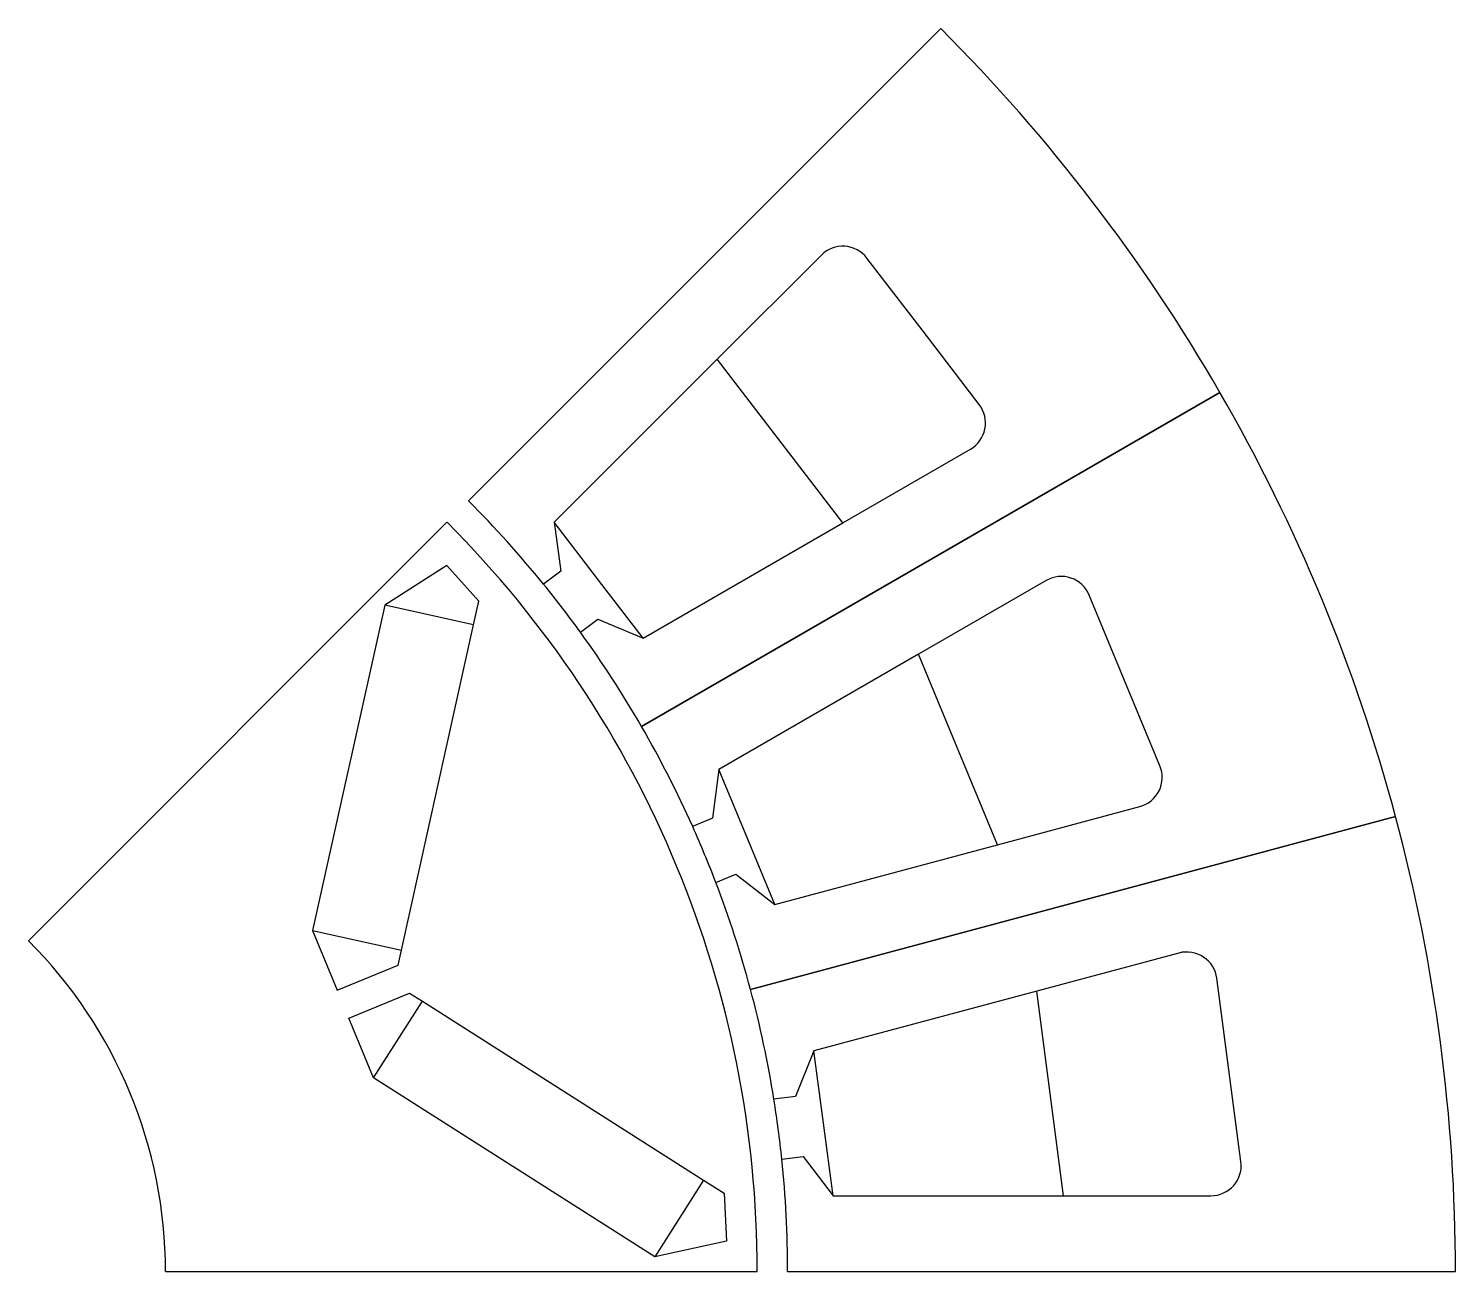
# Model space of a CAD drawing. Extents: x 10.9 to 58, y 0 to 41.
import ezdxf

# ---------------------------------------------------------------- set-up
doc = ezdxf.new("R2010")
doc.units = 0

msp = doc.modelspace()

# ---------------------------------------------------------------- linework, layer by layer
for p, q in [((41.012, 41.012), (25.428, 25.428)), ((37.074, 33.538), (33.637, 30.102)), ((40.429, 31.022), (38.574, 33.44)), ((42.284, 28.605), (40.429, 31.022)), ((33.637, 30.102), (28.256, 24.72)), ((37.782, 24.7), (33.637, 30.102)), ((50.229, 29), (31.142, 17.98)), ((31.142, 17.98), (50.229, 29)), ((37.782, 24.7), (41.991, 27.13)), ((24.72, 24.72), (10.911, 10.911)), ((28.256, 24.72), (28.476, 23.111)), ((29.724, 22.808), (28.256, 24.72)), ((31.191, 20.895), (37.782, 24.7)), ((24.71, 23.296), (22.666, 21.989)), ((25.768, 22.12), (24.71, 23.296)), ((28.476, 23.111), (27.909, 22.676)), ((31.191, 20.895), (29.724, 22.808)), ((44.491, 22.8), (40.282, 20.37)), ((47.081, 19.502), (45.915, 22.317)), ((22.666, 21.989), (20.285, 11.249)), ((25.595, 21.339), (22.666, 21.989)), ((25.595, 21.339), (25.768, 22.12)), ((23.214, 10.6), (25.595, 21.339)), ((29.126, 21.09), (29.693, 21.524)), ((29.693, 21.524), (31.191, 20.895)), ((40.282, 20.37), (33.691, 16.565)), ((42.887, 14.08), (40.282, 20.37)), ((48.247, 16.686), (47.081, 19.502)), ((33.691, 16.565), (33.487, 14.953)), ((34.614, 14.338), (33.691, 16.565)), ((42.887, 14.08), (47.582, 15.338)), ((33.487, 14.953), (32.827, 14.68)), ((56.024, 15.012), (34.735, 9.307)), ((34.735, 9.307), (56.024, 15.012)), ((35.537, 12.11), (34.614, 14.338)), ((35.537, 12.11), (42.887, 14.08)), ((33.592, 12.832), (34.252, 13.105)), ((34.252, 13.105), (35.537, 12.11)), ((20.285, 11.249), (23.214, 10.6)), ((20.285, 11.249), (21.1, 9.281)), ((23.106, 10.112), (23.214, 10.6)), ((48.876, 10.508), (44.181, 9.25)), ((21.1, 9.281), (23.106, 10.112)), ((50.524, 6.652), (50.126, 9.673)), ((21.483, 8.357), (23.488, 9.188)), ((23.488, 9.188), (23.91, 8.919)), ((44.181, 9.25), (36.831, 7.281)), ((45.07, 2.5), (44.181, 9.25)), ((22.298, 6.389), (23.91, 8.919)), ((23.91, 8.919), (33.187, 3.009)), ((22.298, 6.389), (21.483, 8.357)), ((36.831, 7.281), (36.216, 5.777)), ((37.145, 4.89), (36.831, 7.281)), ((50.922, 3.631), (50.524, 6.652)), ((31.575, 0.479), (22.298, 6.389)), ((36.216, 5.777), (35.508, 5.683)), ((37.46, 2.5), (37.145, 4.89)), ((35.769, 3.701), (36.477, 3.794)), ((36.477, 3.794), (37.46, 2.5)), ((33.187, 3.009), (31.575, 0.479)), ((33.187, 3.009), (33.862, 2.579)), ((33.862, 2.579), (33.945, 1)), ((37.46, 2.5), (45.07, 2.5)), ((45.07, 2.5), (49.93, 2.5)), ((33.945, 1), (31.575, 0.479)), ((15.43, 0), (34.96, 0)), ((35.96, 0), (58, 0))]:
    msp.add_line(p, q)
for centre, radius, start, end in [((0, 0), 58, 30, 45), ((37.781, 32.831), 1, 37.5, 135), ((0, 0), 58, 15, 30), ((41.491, 27.996), 1, -60, 37.5), ((0, 0), 35.96, 39.0929, 45), ((0, 0), 34.96, 0, 45), ((0, 0), 35.96, 35.9071, 39.0929), ((44.991, 21.934), 1, 22.5, 120), ((0, 0), 35.96, 30, 35.9071), ((0, 0), 35.96, 24.0929, 30), ((47.323, 16.304), 1, -75, 22.5), ((0, 0), 35.96, 20.9071, 24.0929), ((0, 0), 58, 0, 15), ((0, 0), 35.96, 15, 20.9071), ((0, 0), 15.43, 0, 45), ((49.135, 9.542), 1, 7.5, 105), ((0, 0), 35.96, 9.0929, 15), ((0, 0), 35.96, 5.9071, 9.0929), ((0, 0), 35.96, 0, 5.9071), ((49.93, 3.5), 1, -90, 7.5)]:
    msp.add_arc(centre, radius, start, end)

doc.saveas('drawing.dxf')
